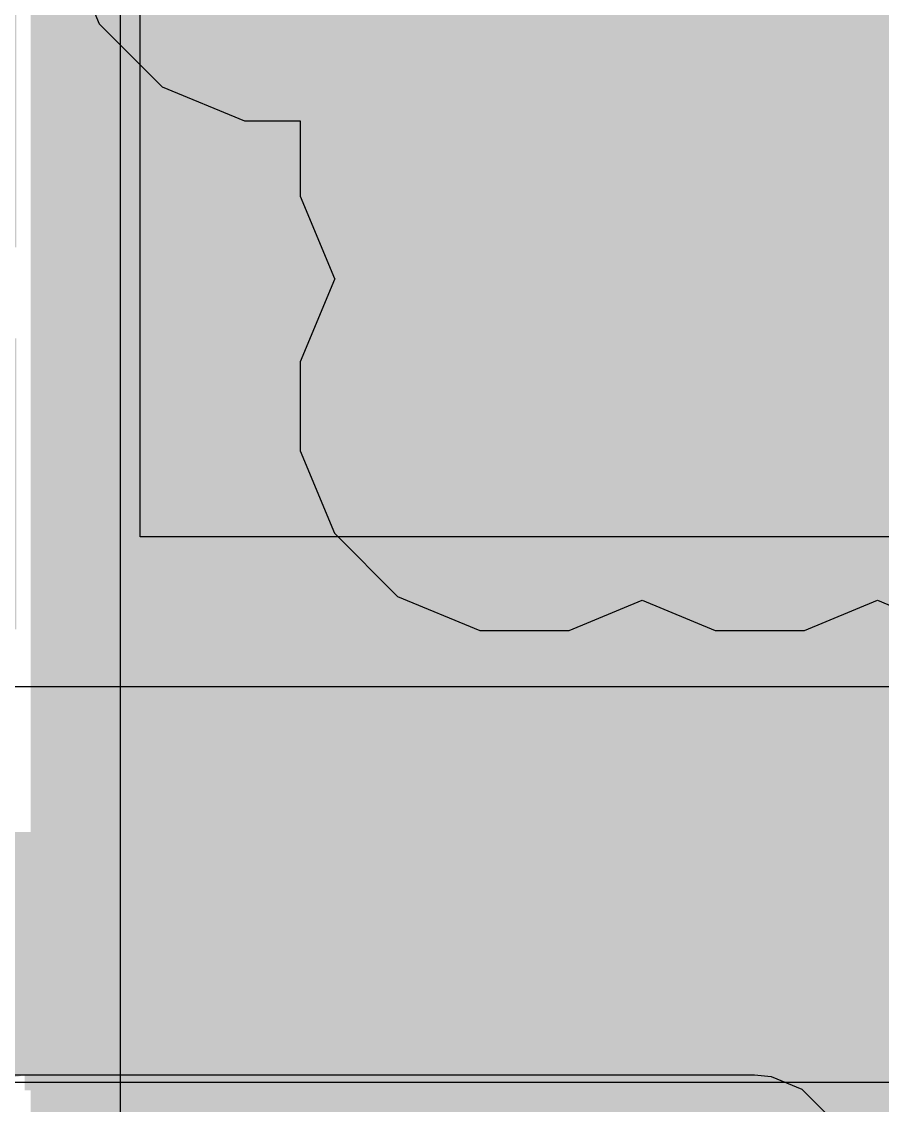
# Model space of a CAD drawing. Header units: inches. Extents: x -12 to 5357, y -8 to 5291.
# Drawn here: x 25.776 to 28.006, y 29.914 to 32.723 of the extents above; entities that cross this region are included whole.
import ezdxf

# ---------------------------------------------------------------- set-up
doc = ezdxf.new("R2010")
doc.units = ezdxf.units.IN
for name, color, linetype in [('Bottom Layer', 5, 'Continuous'), ('Bottom Overlay', 54, 'Continuous'), ('Bottom Paste', 16, 'Continuous'), ('Bottom Solder', 6, 'Continuous'), ('Drill Drawing', 1, 'Continuous'), ('Ground', 16, 'Continuous'), ('Power', 76, 'Continuous'), ('Top Layer', 1, 'Continuous'), ('Top Paste', 8, 'Continuous'), ('Top Solder', 216, 'Continuous'), ('Via Holes', 16, 'Continuous')]:
    doc.layers.add(name, color=color, linetype=linetype)

# ---------------------------------------------------------------- blocks, each defined once
blk = doc.blocks.new('48_UFQFPN_7_7__19')
at = {"layer": 'Top Layer'}
blk.add_hatch(color=1, dxfattribs=at).paths.add_polyline_path([(-2.8, 2.8), (2.8, 2.8), (2.8, -2.8), (-2.8, -2.8)])
at = {"layer": 'Top Paste'}
blk.add_hatch(color=8, dxfattribs=at).paths.add_polyline_path([(-2.8, 2.8), (2.8, 2.8), (2.8, -2.8), (-2.8, -2.8)])
at = {"layer": 'Top Solder'}
blk.add_hatch(color=216, dxfattribs=at).paths.add_polyline_path([(-2.9016, 2.9016), (2.9016, 2.9016), (2.9016, -2.9016), (-2.9016, -2.9016)])
blk = doc.blocks.new('C___0402_B_103')
at = {"layer": 'Bottom Layer'}
for points in [[(-0.2413, 0.3175), (-0.2413, -0.3175), (-0.6985, -0.3175), (-0.6985, 0.3175)], [(0.6985, 0.3175), (0.6985, -0.3175), (0.2413, -0.3175), (0.2413, 0.3175)]]:
    blk.add_hatch(color=5, dxfattribs=at).paths.add_polyline_path(points)
at = {"layer": 'Bottom Paste'}
for points in [[(-0.2413, 0.3175), (-0.2413, -0.3175), (-0.6985, -0.3175), (-0.6985, 0.3175)], [(0.6985, 0.3175), (0.6985, -0.3175), (0.2413, -0.3175), (0.2413, 0.3175)]]:
    blk.add_hatch(color=16, dxfattribs=at).paths.add_polyline_path(points)
at = {"layer": 'Bottom Solder'}
for points in [[(-0.1813, 0.3775), (-0.1813, -0.3775), (-0.7585, -0.3775), (-0.7585, 0.3775)], [(0.7585, 0.3775), (0.7585, -0.3775), (0.1813, -0.3775), (0.1813, 0.3775)]]:
    blk.add_hatch(color=6, dxfattribs=at).paths.add_polyline_path(points)
at = {"layer": 'Bottom Overlay'}
for points in [[(-0.7874, 0.4064, 0.127, 0.127, 0), (-0.7874, -0.4064, 0.127, 0.127, 0)], [(-0.2794, 0.4064, 0.127, 0.127, 0), (-0.7874, 0.4064, 0.127, 0.127, 0)], [(0.7874, 0.4064, 0.127, 0.127, 0), (0.2794, 0.4064, 0.127, 0.127, 0)], [(0.7874, 0.4064, 0.127, 0.127, 0), (0.7874, -0.4064, 0.127, 0.127, 0)], [(-0.2794, -0.4064, 0.127, 0.127, 0), (-0.7874, -0.4064, 0.127, 0.127, 0)], [(0.7874, -0.4064, 0.127, 0.127, 0), (0.2794, -0.4064, 0.127, 0.127, 0)]]:
    blk.add_lwpolyline(points, format="xyseb", dxfattribs=at)
for points in [[(-0.8191, 0.4064, 0.0635, 0.0635, 1), (-0.7556, 0.4064, 0.0635, 0.0635, 1)], [(-0.8191, 0.4064, 0.0635, 0.0635, 1), (-0.7556, 0.4064, 0.0635, 0.0635, 1)], [(-0.3112, 0.4064, 0.0635, 0.0635, 1), (-0.2477, 0.4064, 0.0635, 0.0635, 1)], [(0.2477, 0.4064, 0.0635, 0.0635, 1), (0.3111, 0.4064, 0.0635, 0.0635, 1)], [(0.7556, 0.4064, 0.0635, 0.0635, 1), (0.8191, 0.4064, 0.0635, 0.0635, 1)], [(0.7556, 0.4064, 0.0635, 0.0635, 1), (0.8191, 0.4064, 0.0635, 0.0635, 1)], [(-0.8192, -0.4064, 0.0635, 0.0635, 1), (-0.7557, -0.4064, 0.0635, 0.0635, 1)], [(-0.8192, -0.4064, 0.0635, 0.0635, 1), (-0.7557, -0.4064, 0.0635, 0.0635, 1)], [(-0.3112, -0.4064, 0.0635, 0.0635, 1), (-0.2477, -0.4064, 0.0635, 0.0635, 1)], [(0.2477, -0.4064, 0.0635, 0.0635, 1), (0.3112, -0.4064, 0.0635, 0.0635, 1)], [(0.7556, -0.4064, 0.0635, 0.0635, 1), (0.8191, -0.4064, 0.0635, 0.0635, 1)], [(0.7556, -0.4064, 0.0635, 0.0635, 1), (0.8191, -0.4064, 0.0635, 0.0635, 1)]]:
    blk.add_lwpolyline(points, format="xyseb", close=True, dxfattribs=at)
blk = doc.blocks.new('C___0402_B_104')
at = {"layer": 'Bottom Layer'}
for points in [[(-0.2413, 0.3175), (-0.2413, -0.3175), (-0.6985, -0.3175), (-0.6985, 0.3175)], [(0.6985, 0.3175), (0.6985, -0.3175), (0.2413, -0.3175), (0.2413, 0.3175)]]:
    blk.add_hatch(color=5, dxfattribs=at).paths.add_polyline_path(points)
at = {"layer": 'Bottom Paste'}
for points in [[(-0.2413, 0.3175), (-0.2413, -0.3175), (-0.6985, -0.3175), (-0.6985, 0.3175)], [(0.6985, 0.3175), (0.6985, -0.3175), (0.2413, -0.3175), (0.2413, 0.3175)]]:
    blk.add_hatch(color=16, dxfattribs=at).paths.add_polyline_path(points)
at = {"layer": 'Bottom Solder'}
for points in [[(-0.1813, 0.3775), (-0.1813, -0.3775), (-0.7585, -0.3775), (-0.7585, 0.3775)], [(0.7585, 0.3775), (0.7585, -0.3775), (0.1813, -0.3775), (0.1813, 0.3775)]]:
    blk.add_hatch(color=6, dxfattribs=at).paths.add_polyline_path(points)
at = {"layer": 'Bottom Overlay'}
for points in [[(-0.7874, 0.4064, 0.127, 0.127, 0), (-0.7874, -0.4064, 0.127, 0.127, 0)], [(-0.2794, 0.4064, 0.127, 0.127, 0), (-0.7874, 0.4064, 0.127, 0.127, 0)], [(0.7874, 0.4064, 0.127, 0.127, 0), (0.2794, 0.4064, 0.127, 0.127, 0)], [(0.7874, 0.4064, 0.127, 0.127, 0), (0.7874, -0.4064, 0.127, 0.127, 0)], [(-0.2794, -0.4064, 0.127, 0.127, 0), (-0.7874, -0.4064, 0.127, 0.127, 0)], [(0.7874, -0.4064, 0.127, 0.127, 0), (0.2794, -0.4064, 0.127, 0.127, 0)]]:
    blk.add_lwpolyline(points, format="xyseb", dxfattribs=at)
for points in [[(-0.8191, 0.4064, 0.0635, 0.0635, 1), (-0.7556, 0.4064, 0.0635, 0.0635, 1)], [(-0.8191, 0.4064, 0.0635, 0.0635, 1), (-0.7556, 0.4064, 0.0635, 0.0635, 1)], [(-0.3111, 0.4064, 0.0635, 0.0635, 1), (-0.2477, 0.4064, 0.0635, 0.0635, 1)], [(0.2477, 0.4064, 0.0635, 0.0635, 1), (0.3112, 0.4064, 0.0635, 0.0635, 1)], [(0.7556, 0.4064, 0.0635, 0.0635, 1), (0.8191, 0.4064, 0.0635, 0.0635, 1)], [(0.7556, 0.4064, 0.0635, 0.0635, 1), (0.8191, 0.4064, 0.0635, 0.0635, 1)], [(-0.8191, -0.4064, 0.0635, 0.0635, 1), (-0.7556, -0.4064, 0.0635, 0.0635, 1)], [(-0.8191, -0.4064, 0.0635, 0.0635, 1), (-0.7556, -0.4064, 0.0635, 0.0635, 1)], [(-0.3111, -0.4064, 0.0635, 0.0635, 1), (-0.2477, -0.4064, 0.0635, 0.0635, 1)], [(0.2477, -0.4064, 0.0635, 0.0635, 1), (0.3112, -0.4064, 0.0635, 0.0635, 1)], [(0.7556, -0.4064, 0.0635, 0.0635, 1), (0.8191, -0.4064, 0.0635, 0.0635, 1)], [(0.7556, -0.4064, 0.0635, 0.0635, 1), (0.8191, -0.4064, 0.0635, 0.0635, 1)]]:
    blk.add_lwpolyline(points, format="xyseb", close=True, dxfattribs=at)
blk = doc.blocks.new('C___0402_B_111')
at = {"layer": 'Bottom Layer'}
for points in [[(-0.2413, 0.3175), (-0.2413, -0.3175), (-0.6985, -0.3175), (-0.6985, 0.3175)], [(0.6985, 0.3175), (0.6985, -0.3175), (0.2413, -0.3175), (0.2413, 0.3175)]]:
    blk.add_hatch(color=5, dxfattribs=at).paths.add_polyline_path(points)
at = {"layer": 'Bottom Paste'}
for points in [[(-0.2413, 0.3175), (-0.2413, -0.3175), (-0.6985, -0.3175), (-0.6985, 0.3175)], [(0.6985, 0.3175), (0.6985, -0.3175), (0.2413, -0.3175), (0.2413, 0.3175)]]:
    blk.add_hatch(color=16, dxfattribs=at).paths.add_polyline_path(points)
at = {"layer": 'Bottom Solder'}
for points in [[(-0.1813, 0.3775), (-0.1813, -0.3775), (-0.7585, -0.3775), (-0.7585, 0.3775)], [(0.7585, 0.3775), (0.7585, -0.3775), (0.1813, -0.3775), (0.1813, 0.3775)]]:
    blk.add_hatch(color=6, dxfattribs=at).paths.add_polyline_path(points)
at = {"layer": 'Bottom Overlay'}
for points in [[(-0.7874, 0.4064, 0.127, 0.127, 0), (-0.7874, -0.4064, 0.127, 0.127, 0)], [(-0.2794, 0.4064, 0.127, 0.127, 0), (-0.7874, 0.4064, 0.127, 0.127, 0)], [(0.2794, 0.4064, 0.127, 0.127, 0), (0.7874, 0.4064, 0.127, 0.127, 0)], [(0.7874, 0.4064, 0.127, 0.127, 0), (0.7874, -0.4064, 0.127, 0.127, 0)], [(-0.7874, -0.4064, 0.127, 0.127, 0), (-0.2794, -0.4064, 0.127, 0.127, 0)], [(0.2794, -0.4064, 0.127, 0.127, 0), (0.7874, -0.4064, 0.127, 0.127, 0)]]:
    blk.add_lwpolyline(points, format="xyseb", dxfattribs=at)
for points in [[(-0.8191, 0.4064, 0.0635, 0.0635, 1), (-0.7556, 0.4064, 0.0635, 0.0635, 1)], [(-0.8191, 0.4064, 0.0635, 0.0635, 1), (-0.7556, 0.4064, 0.0635, 0.0635, 1)], [(-0.3112, 0.4064, 0.0635, 0.0635, 1), (-0.2477, 0.4064, 0.0635, 0.0635, 1)], [(0.2477, 0.4064, 0.0635, 0.0635, 1), (0.3111, 0.4064, 0.0635, 0.0635, 1)], [(0.7556, 0.4064, 0.0635, 0.0635, 1), (0.8191, 0.4064, 0.0635, 0.0635, 1)], [(0.7556, 0.4064, 0.0635, 0.0635, 1), (0.8191, 0.4064, 0.0635, 0.0635, 1)], [(-0.8191, -0.4064, 0.0635, 0.0635, 1), (-0.7556, -0.4064, 0.0635, 0.0635, 1)], [(-0.8191, -0.4064, 0.0635, 0.0635, 1), (-0.7556, -0.4064, 0.0635, 0.0635, 1)], [(-0.3112, -0.4064, 0.0635, 0.0635, 1), (-0.2477, -0.4064, 0.0635, 0.0635, 1)], [(0.2477, -0.4064, 0.0635, 0.0635, 1), (0.3111, -0.4064, 0.0635, 0.0635, 1)], [(0.7556, -0.4064, 0.0635, 0.0635, 1), (0.8191, -0.4064, 0.0635, 0.0635, 1)], [(0.7556, -0.4064, 0.0635, 0.0635, 1), (0.8191, -0.4064, 0.0635, 0.0635, 1)]]:
    blk.add_lwpolyline(points, format="xyseb", close=True, dxfattribs=at)
blk = doc.blocks.new('C___0402_B_112')
at = {"layer": 'Bottom Layer'}
for points in [[(-0.2413, 0.3175), (-0.2413, -0.3175), (-0.6985, -0.3175), (-0.6985, 0.3175)], [(0.6985, 0.3175), (0.6985, -0.3175), (0.2413, -0.3175), (0.2413, 0.3175)]]:
    blk.add_hatch(color=5, dxfattribs=at).paths.add_polyline_path(points)
at = {"layer": 'Bottom Paste'}
for points in [[(-0.2413, 0.3175), (-0.2413, -0.3175), (-0.6985, -0.3175), (-0.6985, 0.3175)], [(0.6985, 0.3175), (0.6985, -0.3175), (0.2413, -0.3175), (0.2413, 0.3175)]]:
    blk.add_hatch(color=16, dxfattribs=at).paths.add_polyline_path(points)
at = {"layer": 'Bottom Solder'}
for points in [[(-0.1813, 0.3775), (-0.1813, -0.3775), (-0.7585, -0.3775), (-0.7585, 0.3775)], [(0.7585, 0.3775), (0.7585, -0.3775), (0.1813, -0.3775), (0.1813, 0.3775)]]:
    blk.add_hatch(color=6, dxfattribs=at).paths.add_polyline_path(points)
at = {"layer": 'Bottom Overlay'}
for points in [[(-0.7874, 0.4064, 0.127, 0.127, 0), (-0.7874, -0.4064, 0.127, 0.127, 0)], [(-0.7874, 0.4064, 0.127, 0.127, 0), (-0.2794, 0.4064, 0.127, 0.127, 0)], [(0.2794, 0.4064, 0.127, 0.127, 0), (0.7874, 0.4064, 0.127, 0.127, 0)], [(0.7874, 0.4064, 0.127, 0.127, 0), (0.7874, -0.4064, 0.127, 0.127, 0)], [(-0.7874, -0.4064, 0.127, 0.127, 0), (-0.2794, -0.4064, 0.127, 0.127, 0)], [(0.2794, -0.4064, 0.127, 0.127, 0), (0.7874, -0.4064, 0.127, 0.127, 0)]]:
    blk.add_lwpolyline(points, format="xyseb", dxfattribs=at)
for points in [[(-0.8192, 0.4064, 0.0635, 0.0635, 1), (-0.7557, 0.4064, 0.0635, 0.0635, 1)], [(-0.8192, 0.4064, 0.0635, 0.0635, 1), (-0.7557, 0.4064, 0.0635, 0.0635, 1)], [(-0.3111, 0.4064, 0.0635, 0.0635, 1), (-0.2477, 0.4064, 0.0635, 0.0635, 1)], [(0.2477, 0.4064, 0.0635, 0.0635, 1), (0.3111, 0.4064, 0.0635, 0.0635, 1)], [(0.7557, 0.4064, 0.0635, 0.0635, 1), (0.8192, 0.4064, 0.0635, 0.0635, 1)], [(0.7557, 0.4064, 0.0635, 0.0635, 1), (0.8192, 0.4064, 0.0635, 0.0635, 1)], [(-0.8192, -0.4064, 0.0635, 0.0635, 1), (-0.7557, -0.4064, 0.0635, 0.0635, 1)], [(-0.8192, -0.4064, 0.0635, 0.0635, 1), (-0.7557, -0.4064, 0.0635, 0.0635, 1)], [(-0.3111, -0.4064, 0.0635, 0.0635, 1), (-0.2477, -0.4064, 0.0635, 0.0635, 1)], [(0.2477, -0.4064, 0.0635, 0.0635, 1), (0.3111, -0.4064, 0.0635, 0.0635, 1)], [(0.7557, -0.4064, 0.0635, 0.0635, 1), (0.8192, -0.4064, 0.0635, 0.0635, 1)], [(0.7557, -0.4064, 0.0635, 0.0635, 1), (0.8192, -0.4064, 0.0635, 0.0635, 1)]]:
    blk.add_lwpolyline(points, format="xyseb", close=True, dxfattribs=at)

msp = doc.modelspace()

# ---------------------------------------------------------------- hatches: boundary and pattern name
at = {"layer": 'Bottom Layer'}
h = msp.add_hatch(color=5, dxfattribs=at)
edge = h.paths.add_edge_path()
edge.add_arc((27.0786, 32.3864), 0.2, 0, 360)
h = msp.add_hatch(color=5, dxfattribs=at)
edge = h.paths.add_edge_path()
edge.add_arc((27.6882, 32.3864), 0.2, 0, 360)
h = msp.add_hatch(color=5, dxfattribs=at)
edge = h.paths.add_edge_path()
edge.add_arc((27.0786, 31.726), 0.2, 0, 360)
h = msp.add_hatch(color=5, dxfattribs=at)
edge = h.paths.add_edge_path()
edge.add_arc((27.6882, 31.726), 0.2, 0, 360)
at = {"layer": 'Ground'}
h = msp.add_hatch(color=16, dxfattribs=at)
edge = h.paths.add_edge_path()
edge.add_arc((27.0786, 32.3864), 0.2, 0, 360)
h = msp.add_hatch(color=16, dxfattribs=at)
edge = h.paths.add_edge_path()
edge.add_arc((27.6882, 32.3864), 0.2, 0, 360)
h = msp.add_hatch(color=16, dxfattribs=at)
edge = h.paths.add_edge_path()
edge.add_arc((27.0786, 31.726), 0.2, 0, 360)
h = msp.add_hatch(color=16, dxfattribs=at)
edge = h.paths.add_edge_path()
edge.add_arc((27.6882, 31.726), 0.2, 0, 360)
at = {"layer": 'Power'}
h = msp.add_hatch(color=76, dxfattribs=at)
edge = h.paths.add_edge_path()
edge.add_arc((27.0786, 32.3864), 0.2, 0, 360)
h = msp.add_hatch(color=76, dxfattribs=at)
edge = h.paths.add_edge_path()
edge.add_arc((27.6882, 32.3864), 0.2, 0, 360)
h = msp.add_hatch(color=76, dxfattribs=at)
edge = h.paths.add_edge_path()
edge.add_arc((27.0786, 31.726), 0.2, 0, 360)
h = msp.add_hatch(color=76, dxfattribs=at)
edge = h.paths.add_edge_path()
edge.add_arc((27.6882, 31.726), 0.2, 0, 360)
at = {"layer": 'Top Layer'}
h = msp.add_hatch(color=1, dxfattribs=at)
edge = h.paths.add_edge_path()
edge.add_arc((27.0786, 32.3864), 0.2, 0, 360)
h = msp.add_hatch(color=1, dxfattribs=at)
edge = h.paths.add_edge_path()
edge.add_arc((27.6882, 32.3864), 0.2, 0, 360)
h = msp.add_hatch(color=1, dxfattribs=at)
edge = h.paths.add_edge_path()
edge.add_arc((27.0786, 31.726), 0.2, 0, 360)
h = msp.add_hatch(color=1, dxfattribs=at)
edge = h.paths.add_edge_path()
edge.add_arc((27.6882, 31.726), 0.2, 0, 360)
at = {"layer": 'Via Holes'}
h = msp.add_hatch(color=7, dxfattribs=at)
edge = h.paths.add_edge_path()
edge.add_arc((27.0786, 32.3864), 0.1, 0, 360)
h = msp.add_hatch(color=7, dxfattribs=at)
edge = h.paths.add_edge_path()
edge.add_arc((27.6882, 32.3864), 0.1, 0, 360)
h = msp.add_hatch(color=7, dxfattribs=at)
edge = h.paths.add_edge_path()
edge.add_arc((27.0786, 31.726), 0.1, 0, 360)
h = msp.add_hatch(color=7, dxfattribs=at)
edge = h.paths.add_edge_path()
edge.add_arc((27.6882, 31.726), 0.1, 0, 360)

# ---------------------------------------------------------------- linework, layer by layer
at = {"layer": 'Bottom Layer'}
for p, q in [((26.0826, 32.2237), (26.0826, 32.9029)), ((26.0826, 31.3877), (26.0826, 32.2237)), ((26.0826, 32.2237), (26.0826, 32.2237)), ((28.2411, 31.3877), (26.0826, 31.3877)), ((28.2411, 30.9993), (24.8341, 30.9993)), ((23.5256, 29.9933), (27.6744, 29.9933)), ((27.6744, 29.9933), (27.7176, 29.989)), ((27.7176, 29.989), (27.7975, 29.9559)), ((27.7975, 29.9559), (27.8587, 29.8948))]:
    msp.add_line(p, q, dxfattribs=at)
for points in [[(26.469, 32.5723, 0.254, 0.254, 0), (26.469, 33.0468, 0.254, 0.254, 0)], [(26.4128, 32.5161, 0.254, 0.254, 0), (26.469, 32.5723, 0.254, 0.254, 0)], [(26.4128, 32.5161, 0.254, 0.254, 0), (26.4818, 32.4471, 0.254, 0.254, 0)], [(26.4818, 31.5942, 0.254, 0.254, 0), (26.4818, 32.4471, 0.254, 0.254, 0)], [(26.4128, 31.5252, 0.254, 0.254, 0), (26.4818, 31.5942, 0.254, 0.254, 0)]]:
    msp.add_lwpolyline(points, format="xyseb", dxfattribs=at)
for points in [[(26.4055, 32.5723, 0.127, 0.127, 1), (26.5325, 32.5723, 0.127, 0.127, 1)], [(26.4055, 32.5723, 0.127, 0.127, 1), (26.5325, 32.5723, 0.127, 0.127, 1)], [(26.3493, 32.5161, 0.127, 0.127, 1), (26.4763, 32.5161, 0.127, 0.127, 1)], [(26.3493, 32.5161, 0.127, 0.127, 1), (26.4763, 32.5161, 0.127, 0.127, 1)], [(26.4183, 32.4471, 0.127, 0.127, 1), (26.5453, 32.4471, 0.127, 0.127, 1)], [(26.4183, 32.4471, 0.127, 0.127, 1), (26.5453, 32.4471, 0.127, 0.127, 1)], [(26.4183, 31.5942, 0.127, 0.127, 1), (26.5453, 31.5942, 0.127, 0.127, 1)], [(26.4183, 31.5942, 0.127, 0.127, 1), (26.5453, 31.5942, 0.127, 0.127, 1)], [(26.3493, 31.5252, 0.127, 0.127, 1), (26.4763, 31.5252, 0.127, 0.127, 1)]]:
    msp.add_lwpolyline(points, format="xyseb", close=True, dxfattribs=at)
at = {"layer": 'Drill Drawing'}
for points in [[(26.8246, 32.6404, 0.0508, 0.0508, 0), (27.3326, 32.6404, 0.0508, 0.0508, 0)], [(26.8246, 32.1324, 0.0508, 0.0508, 0), (26.8246, 32.6404, 0.0508, 0.0508, 0)], [(27.3326, 32.1324, 0.0508, 0.0508, 0), (27.3326, 32.6404, 0.0508, 0.0508, 0)], [(27.4342, 32.6404, 0.0508, 0.0508, 0), (27.9422, 32.6404, 0.0508, 0.0508, 0)], [(27.4342, 32.1324, 0.0508, 0.0508, 0), (27.4342, 32.6404, 0.0508, 0.0508, 0)], [(27.9422, 32.1324, 0.0508, 0.0508, 0), (27.9422, 32.6404, 0.0508, 0.0508, 0)], [(26.9262, 32.5388, 0.0508, 0.0508, 0), (27.231, 32.5388, 0.0508, 0.0508, 0)], [(26.9262, 32.234, 0.0508, 0.0508, 0), (26.9262, 32.5388, 0.0508, 0.0508, 0)], [(27.231, 32.234, 0.0508, 0.0508, 0), (27.231, 32.5388, 0.0508, 0.0508, 0)], [(27.5358, 32.5388, 0.0508, 0.0508, 0), (27.8406, 32.5388, 0.0508, 0.0508, 0)], [(27.5358, 32.234, 0.0508, 0.0508, 0), (27.5358, 32.5388, 0.0508, 0.0508, 0)], [(27.8406, 32.234, 0.0508, 0.0508, 0), (27.8406, 32.5388, 0.0508, 0.0508, 0)], [(26.9262, 32.234, 0.0508, 0.0508, 0), (27.231, 32.234, 0.0508, 0.0508, 0)], [(27.5358, 32.234, 0.0508, 0.0508, 0), (27.8406, 32.234, 0.0508, 0.0508, 0)], [(26.8246, 32.1324, 0.0508, 0.0508, 0), (27.3326, 32.1324, 0.0508, 0.0508, 0)], [(27.4342, 32.1324, 0.0508, 0.0508, 0), (27.9422, 32.1324, 0.0508, 0.0508, 0)], [(26.8246, 31.98, 0.0508, 0.0508, 0), (27.3326, 31.98, 0.0508, 0.0508, 0)], [(26.8246, 31.472, 0.0508, 0.0508, 0), (26.8246, 31.98, 0.0508, 0.0508, 0)], [(27.3326, 31.472, 0.0508, 0.0508, 0), (27.3326, 31.98, 0.0508, 0.0508, 0)], [(27.4342, 31.98, 0.0508, 0.0508, 0), (27.9422, 31.98, 0.0508, 0.0508, 0)], [(27.4342, 31.472, 0.0508, 0.0508, 0), (27.4342, 31.98, 0.0508, 0.0508, 0)], [(27.9422, 31.472, 0.0508, 0.0508, 0), (27.9422, 31.98, 0.0508, 0.0508, 0)], [(26.9262, 31.8784, 0.0508, 0.0508, 0), (27.231, 31.8784, 0.0508, 0.0508, 0)], [(26.9262, 31.5736, 0.0508, 0.0508, 0), (26.9262, 31.8784, 0.0508, 0.0508, 0)], [(27.231, 31.5736, 0.0508, 0.0508, 0), (27.231, 31.8784, 0.0508, 0.0508, 0)], [(27.5358, 31.8784, 0.0508, 0.0508, 0), (27.8406, 31.8784, 0.0508, 0.0508, 0)], [(27.5358, 31.5736, 0.0508, 0.0508, 0), (27.5358, 31.8784, 0.0508, 0.0508, 0)], [(27.8406, 31.5736, 0.0508, 0.0508, 0), (27.8406, 31.8784, 0.0508, 0.0508, 0)], [(26.9262, 31.5736, 0.0508, 0.0508, 0), (27.231, 31.5736, 0.0508, 0.0508, 0)], [(27.5358, 31.5736, 0.0508, 0.0508, 0), (27.8406, 31.5736, 0.0508, 0.0508, 0)], [(26.8246, 31.472, 0.0508, 0.0508, 0), (27.3326, 31.472, 0.0508, 0.0508, 0)], [(27.4342, 31.472, 0.0508, 0.0508, 0), (27.9422, 31.472, 0.0508, 0.0508, 0)]]:
    msp.add_lwpolyline(points, format="xyseb", dxfattribs=at)
for points in [[(26.8119, 32.6404, 0.0254, 0.0254, 1), (26.8373, 32.6404, 0.0254, 0.0254, 1)], [(26.8119, 32.6404, 0.0254, 0.0254, 1), (26.8373, 32.6404, 0.0254, 0.0254, 1)], [(27.3199, 32.6404, 0.0254, 0.0254, 1), (27.3453, 32.6404, 0.0254, 0.0254, 1)], [(27.3199, 32.6404, 0.0254, 0.0254, 1), (27.3453, 32.6404, 0.0254, 0.0254, 1)], [(27.4215, 32.6404, 0.0254, 0.0254, 1), (27.4469, 32.6404, 0.0254, 0.0254, 1)], [(27.4215, 32.6404, 0.0254, 0.0254, 1), (27.4469, 32.6404, 0.0254, 0.0254, 1)], [(27.9295, 32.6404, 0.0254, 0.0254, 1), (27.9549, 32.6404, 0.0254, 0.0254, 1)], [(27.9295, 32.6404, 0.0254, 0.0254, 1), (27.9549, 32.6404, 0.0254, 0.0254, 1)], [(26.9135, 32.5388, 0.0254, 0.0254, 1), (26.9389, 32.5388, 0.0254, 0.0254, 1)], [(26.9135, 32.5388, 0.0254, 0.0254, 1), (26.9389, 32.5388, 0.0254, 0.0254, 1)], [(27.2183, 32.5388, 0.0254, 0.0254, 1), (27.2437, 32.5388, 0.0254, 0.0254, 1)], [(27.2183, 32.5388, 0.0254, 0.0254, 1), (27.2437, 32.5388, 0.0254, 0.0254, 1)], [(27.5231, 32.5388, 0.0254, 0.0254, 1), (27.5485, 32.5388, 0.0254, 0.0254, 1)], [(27.5231, 32.5388, 0.0254, 0.0254, 1), (27.5485, 32.5388, 0.0254, 0.0254, 1)], [(27.8279, 32.5388, 0.0254, 0.0254, 1), (27.8533, 32.5388, 0.0254, 0.0254, 1)], [(27.8279, 32.5388, 0.0254, 0.0254, 1), (27.8533, 32.5388, 0.0254, 0.0254, 1)], [(26.9135, 32.234, 0.0254, 0.0254, 1), (26.9389, 32.234, 0.0254, 0.0254, 1)], [(26.9135, 32.234, 0.0254, 0.0254, 1), (26.9389, 32.234, 0.0254, 0.0254, 1)], [(27.2183, 32.234, 0.0254, 0.0254, 1), (27.2437, 32.234, 0.0254, 0.0254, 1)], [(27.2183, 32.234, 0.0254, 0.0254, 1), (27.2437, 32.234, 0.0254, 0.0254, 1)], [(27.5231, 32.234, 0.0254, 0.0254, 1), (27.5485, 32.234, 0.0254, 0.0254, 1)], [(27.5231, 32.234, 0.0254, 0.0254, 1), (27.5485, 32.234, 0.0254, 0.0254, 1)], [(27.8279, 32.234, 0.0254, 0.0254, 1), (27.8533, 32.234, 0.0254, 0.0254, 1)], [(27.8279, 32.234, 0.0254, 0.0254, 1), (27.8533, 32.234, 0.0254, 0.0254, 1)], [(26.8119, 32.1324, 0.0254, 0.0254, 1), (26.8373, 32.1324, 0.0254, 0.0254, 1)], [(26.8119, 32.1324, 0.0254, 0.0254, 1), (26.8373, 32.1324, 0.0254, 0.0254, 1)], [(27.3199, 32.1324, 0.0254, 0.0254, 1), (27.3453, 32.1324, 0.0254, 0.0254, 1)], [(27.3199, 32.1324, 0.0254, 0.0254, 1), (27.3453, 32.1324, 0.0254, 0.0254, 1)], [(27.4215, 32.1324, 0.0254, 0.0254, 1), (27.4469, 32.1324, 0.0254, 0.0254, 1)], [(27.4215, 32.1324, 0.0254, 0.0254, 1), (27.4469, 32.1324, 0.0254, 0.0254, 1)], [(27.9295, 32.1324, 0.0254, 0.0254, 1), (27.9549, 32.1324, 0.0254, 0.0254, 1)], [(27.9295, 32.1324, 0.0254, 0.0254, 1), (27.9549, 32.1324, 0.0254, 0.0254, 1)], [(26.8119, 31.98, 0.0254, 0.0254, 1), (26.8373, 31.98, 0.0254, 0.0254, 1)], [(26.8119, 31.98, 0.0254, 0.0254, 1), (26.8373, 31.98, 0.0254, 0.0254, 1)], [(27.3199, 31.98, 0.0254, 0.0254, 1), (27.3453, 31.98, 0.0254, 0.0254, 1)], [(27.3199, 31.98, 0.0254, 0.0254, 1), (27.3453, 31.98, 0.0254, 0.0254, 1)], [(27.4215, 31.98, 0.0254, 0.0254, 1), (27.4469, 31.98, 0.0254, 0.0254, 1)], [(27.4215, 31.98, 0.0254, 0.0254, 1), (27.4469, 31.98, 0.0254, 0.0254, 1)], [(27.9295, 31.98, 0.0254, 0.0254, 1), (27.9549, 31.98, 0.0254, 0.0254, 1)], [(27.9295, 31.98, 0.0254, 0.0254, 1), (27.9549, 31.98, 0.0254, 0.0254, 1)], [(26.9135, 31.8784, 0.0254, 0.0254, 1), (26.9389, 31.8784, 0.0254, 0.0254, 1)], [(26.9135, 31.8784, 0.0254, 0.0254, 1), (26.9389, 31.8784, 0.0254, 0.0254, 1)], [(27.2183, 31.8784, 0.0254, 0.0254, 1), (27.2437, 31.8784, 0.0254, 0.0254, 1)], [(27.2183, 31.8784, 0.0254, 0.0254, 1), (27.2437, 31.8784, 0.0254, 0.0254, 1)], [(27.5231, 31.8784, 0.0254, 0.0254, 1), (27.5485, 31.8784, 0.0254, 0.0254, 1)], [(27.5231, 31.8784, 0.0254, 0.0254, 1), (27.5485, 31.8784, 0.0254, 0.0254, 1)], [(27.8279, 31.8784, 0.0254, 0.0254, 1), (27.8533, 31.8784, 0.0254, 0.0254, 1)], [(27.8279, 31.8784, 0.0254, 0.0254, 1), (27.8533, 31.8784, 0.0254, 0.0254, 1)], [(26.9135, 31.5736, 0.0254, 0.0254, 1), (26.9389, 31.5736, 0.0254, 0.0254, 1)], [(26.9135, 31.5736, 0.0254, 0.0254, 1), (26.9389, 31.5736, 0.0254, 0.0254, 1)], [(27.2183, 31.5736, 0.0254, 0.0254, 1), (27.2437, 31.5736, 0.0254, 0.0254, 1)], [(27.2183, 31.5736, 0.0254, 0.0254, 1), (27.2437, 31.5736, 0.0254, 0.0254, 1)], [(27.5231, 31.5736, 0.0254, 0.0254, 1), (27.5485, 31.5736, 0.0254, 0.0254, 1)], [(27.5231, 31.5736, 0.0254, 0.0254, 1), (27.5485, 31.5736, 0.0254, 0.0254, 1)], [(27.8279, 31.5736, 0.0254, 0.0254, 1), (27.8533, 31.5736, 0.0254, 0.0254, 1)], [(27.8279, 31.5736, 0.0254, 0.0254, 1), (27.8533, 31.5736, 0.0254, 0.0254, 1)], [(26.8119, 31.472, 0.0254, 0.0254, 1), (26.8373, 31.472, 0.0254, 0.0254, 1)], [(26.8119, 31.472, 0.0254, 0.0254, 1), (26.8373, 31.472, 0.0254, 0.0254, 1)], [(27.3199, 31.472, 0.0254, 0.0254, 1), (27.3453, 31.472, 0.0254, 0.0254, 1)], [(27.3199, 31.472, 0.0254, 0.0254, 1), (27.3453, 31.472, 0.0254, 0.0254, 1)], [(27.4215, 31.472, 0.0254, 0.0254, 1), (27.4469, 31.472, 0.0254, 0.0254, 1)], [(27.4215, 31.472, 0.0254, 0.0254, 1), (27.4469, 31.472, 0.0254, 0.0254, 1)], [(27.9295, 31.472, 0.0254, 0.0254, 1), (27.9549, 31.472, 0.0254, 0.0254, 1)], [(27.9295, 31.472, 0.0254, 0.0254, 1), (27.9549, 31.472, 0.0254, 0.0254, 1)]]:
    msp.add_lwpolyline(points, format="xyseb", close=True, dxfattribs=at)
at = {"layer": 'Power'}
for p, q in [((25.888, 32.9312), (25.9764, 32.7177)), ((25.9764, 32.7177), (26.1399, 32.5542)), ((26.1399, 32.5542), (26.3534, 32.4658)), ((26.3534, 32.4658), (26.4976, 32.4658)), ((26.4976, 32.4658), (26.4976, 32.2708)), ((26.4976, 32.2708), (26.586, 32.0573)), ((26.586, 32.0551), (26.4976, 31.8416)), ((26.586, 32.0573), (26.5871, 32.0562)), ((26.5871, 32.0562), (26.586, 32.0551)), ((26.4976, 31.8416), (26.4976, 31.6104)), ((26.4976, 31.6104), (26.586, 31.3969)), ((26.586, 31.3969), (26.7495, 31.2334)), ((26.7495, 31.2334), (26.963, 31.145)), ((27.1941, 31.145), (27.3834, 31.2234)), ((27.3834, 31.2234), (27.5726, 31.145)), ((27.8037, 31.145), (27.993, 31.2234)), ((27.993, 31.2234), (28.1822, 31.145)), ((26.963, 31.145), (27.1941, 31.145)), ((27.5726, 31.145), (27.8037, 31.145)), ((28.8791, 29.9734), (21.1963, 29.9734))]:
    msp.add_line(p, q, dxfattribs=at)
at = {"layer": 'Top Layer'}
for p, q in [((26.0318, 32.045), (26.0318, 33.107)), ((26.0318, 31.545), (26.0318, 32.045)), ((26.0318, 31.045), (26.0318, 31.545)), ((26.0318, 30.545), (26.0318, 31.045)), ((26.0318, 30.045), (26.0318, 30.545)), ((26.0318, 29.545), (26.0318, 30.045))]:
    msp.add_line(p, q, dxfattribs=at)

# ---------------------------------------------------------------- block references
for name, p, rotation in [('48_UFQFPN_7_7__19', (28.7008, 30.826), 90), ('C___0402_B_104', (25.9429, 32.5161), 180), ('C___0402_B_103', (25.9429, 31.5252), 180), ('C___0402_B_112', (26.1609, 29.7716), 90), ('C___0402_B_111', (27.2041, 29.7716), 90)]:
    msp.add_blockref(name, p, dxfattribs=dict(rotation=rotation))

doc.saveas('drawing.dxf')
